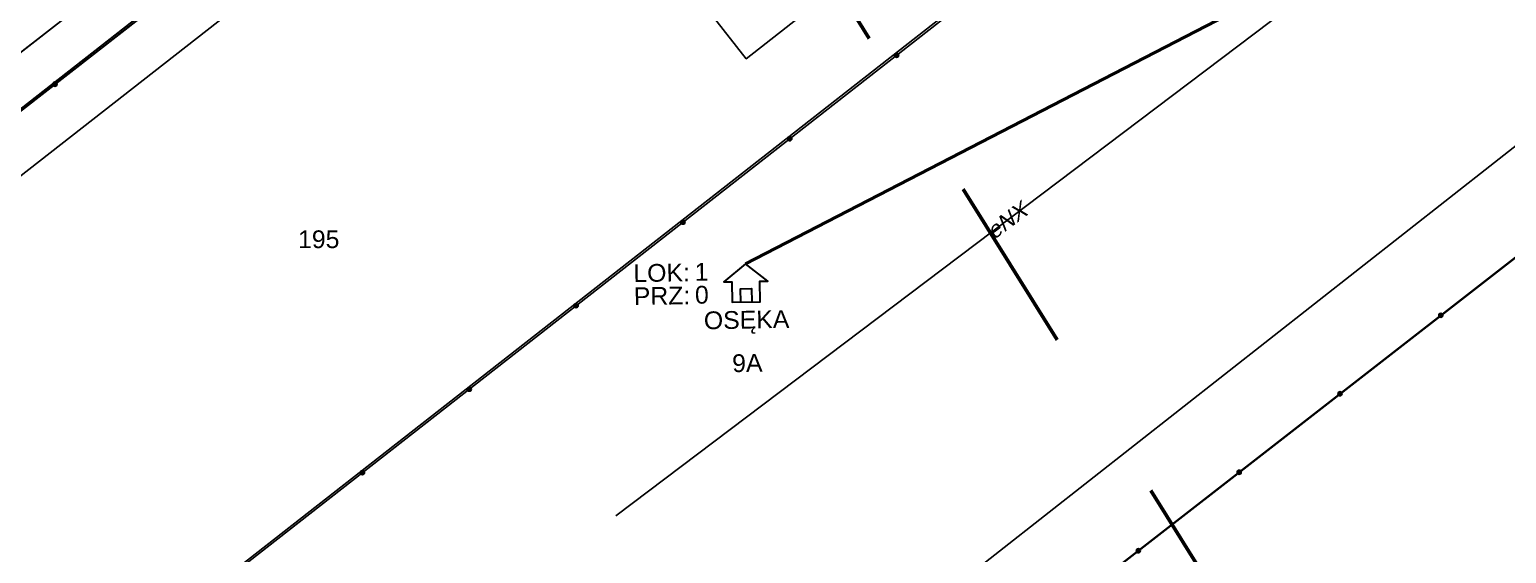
# Model space of a CAD drawing. Header units: metres. Extents: x 7542702 to 7555152, y 5804026 to 5815503.
# Drawn here: x 7544368 to 7544451.2, y 5807884.5 to 5807914 of the extents above; entities that cross this region are included whole.
import ezdxf
from ezdxf import colors
from ezdxf.entities.mleader import LeaderData, LeaderLine
from ezdxf.enums import TextEntityAlignment as Align
from ezdxf.math import Vec2, Vec3

# ---------------------------------------------------------------- set-up
doc = ezdxf.new("R2010")
doc.units = ezdxf.units.M
doc.linetypes.add('4001', pattern=[0])
doc.linetypes.add('4002', pattern=[2, 1, -1])
doc.layers.add('!tele', color=30, linetype='Continuous', lineweight=50, plot=False)
for name, color, linetype, lineweight in [('!trafo', 6, '4002', 50), ('_KABEL_ABONENCKI_NAPOWIETRZNY', 104, 'Continuous', 50), ('_PA_OPCJONALNE', 1, 'Continuous', 30)]:
    doc.layers.add(name, color=color, linetype=linetype, lineweight=lineweight)
for name, color, linetype in [('_MM opisy', 7, 'Continuous'), ('_MM slupy', 5, 'Continuous'), ('Budynki', 7, 'Continuous'), ('Dzialki', 165, 'Continuous'), ('Ogrodzenia', 184, 'Continuous'), ('Uz_Energia', 1, 'Continuous')]:
    doc.layers.add(name, color=color, linetype=linetype)
doc.styles.add('DYN_DIM', font='arial.ttf')
doc.styles.get("Standard").update_dxf_attribs({"font": 'arial.ttf'})

# ---------------------------------------------------------------- blocks, each defined once
blk = doc.blocks.new('1281')
at = {"layer": 'Ogrodzenia', "color": 184, "linetype": 'Continuous'}
for radius in [0.24, 0.16, 0.08]:
    blk.add_circle((0, 0), radius, dxfattribs=at)
blk = doc.blocks.new('ADRES')
for points in [[(0.788, -2.148), (0.788, -2.148), (0.788, -0.992), (1.24, -0.992), (0, 0), (-1.24, -0.992), (-0.788, -0.992), (-0.788, -2.148), (0.788, -2.148), (0.788, -2.148)], [(-0.308, -2.148), (-0.308, -1.401), (0.308, -1.401), (0.308, -2.148)]]:
    blk.add_lwpolyline(points)
at = {"color": 212, "insert": (-3.147, -0.425), "char_height": 1, "width": 1e-16, "attachment_point": 6}
blk.add_mtext('LOK:  ', dxfattribs=at)
at = {"color": 4, "insert": (-3.147, -1.715), "char_height": 1, "width": 1e-16, "attachment_point": 6}
blk.add_mtext('PRZ: ', dxfattribs=at)
at = {"color": 7}
for tag, flags, p in [('ID_OBSZARU', 13, (29.072, 23.058)), ('WOJEWODZTWO', 13, (23.292, 19.95)), ('POWIAT', 13, (29.072, 18.509)), ('GMINA', 13, (29.072, 16.798)), ('TERC', 13, (29.072, 15.222)), ('SIMC', 13, (29.072, 13.421)), ('ULIC', 13, (29.072, 11.763)), ('SZEROKOSC_GEOGRAFICZNA', 13, (18.709, 10.184)), ('DLUGOSC_GEOGRAFICZNA', 13, (29.072, 8.247)), ('KATEGORIA_STAWKI_JEDNOSTKOWEJ_100', 13, (29.072, 4.774)), ('KWOTA_STAWKI_JEDNOSTKOWEJ_100', 13, (29.072, 2.893)), ('DOFINANSOWANIE_95', 13, (29.072, 0.866)), ('MIEJSCOWOSC', 12, (0, -3.645)), ('ULICA', 12, (0, -4.879)), ('NR_PORZADKOWY', 12, (0, -6.087))]:
    blk.add_attdef(tag, text='', height=1, dxfattribs=dict(at, flags=flags)).set_placement(p, align=Align.CENTER)
at = {"color": 1}
for tag, flags, p in [('ID_PA', 5, (29.072, 21.572)), ('RODZAJ_OBIEKTU', 5, (29.072, 6.626)), ('ZAPAS', 13, (29.072, -2.621))]:
    blk.add_attdef(tag, text='', height=1, dxfattribs=dict(at, flags=flags)).set_placement(p, align=Align.CENTER)
at = {"color": 212, "flags": 12}
blk.add_attdef('LICZBA_LOKALI', text='', height=1, dxfattribs=at).set_placement((-2.883, -0.425), align=Align.MIDDLE_LEFT)
at = {"color": 150, "flags": 12}
for tag, p in [('MUFA', (1.783, -0.925)), ('NUMER_WLOKNA', (1.859, -2.195))]:
    blk.add_attdef(tag, p, '', height=1, dxfattribs=at)
at = {"color": 7, "style": 'DYN_DIM', "flags": 13}
blk.add_attdef('ODC_FUNKCJONALNY', text='', height=1, dxfattribs=at).set_placement((29.072, -1.007), align=Align.CENTER)
at = {"color": 4, "flags": 12}
blk.add_attdef('LICZBA_SED_W_DANYM_PA', text='', height=1, dxfattribs=at).set_placement((-2.883, -1.715), align=Align.MIDDLE_LEFT)
blk = doc.blocks.new('ZN')
at = {"layer": '_MM slupy', "transparency": 33554687}
h = blk.add_hatch(color=256, dxfattribs=at)
h.dxf.hatch_style = 1
h.paths.add_polyline_path([(0, -0.857), (0, 0.857, 1)])
at = {"layer": '_MM slupy'}
blk.add_circle((0, 0), 0.857, dxfattribs=at)
blk = doc.blocks.new('q')
at = {"layer": '_MM slupy'}
blk.add_blockref('ZN', (0, 0), dxfattribs=at)
at = {"layer": '_MM opisy'}
ml = blk.add_multileader_mtext('Standard', dxfattribs=at)
ml.set_content('\\pxql;słup nN\\PP-10/ZN', color=256)
ml.set_leader_properties()
ml.build(insert=Vec2(0, 0))
ml.multileader.update_dxf_attribs({"has_text_frame": 1, "text_left_attachment_type": 5, "text_right_attachment_type": 5, "dogleg_length": 1, "arrow_head_size": 1})
ctx = ml.context
ctx.base_point, ctx.char_height, ctx.arrow_head_size, ctx.landing_gap_size, ctx.plane_origin = Vec3(3.754, 5.901), 2, 1, 1, Vec3(1.717, -1.42)
ctx.left_attachment, ctx.right_attachment = 5, 5
notes = []
notes.append((ctx, [(0, (1, 1, 0), (2.754, 5.901), (1, 0), 1, [(0, [(0, 0), (2.754, 5.901)], 0, [])])]))
ctx.mtext.insert, ctx.mtext.flow_direction = Vec3(4.754, 11.703), 5
ctx.mtext.has_bg_fill, ctx.mtext.bg_color, ctx.mtext.bg_scale_factor, ctx.mtext.bg_transparency, ctx.mtext.use_window_bg_color = 1, -1023410175, 1, 0, 1
for ctx, leaders in notes:
    for number, flags, end, landing, length, lines in leaders:
        leader = LeaderData()
        leader.index, (leader.has_last_leader_line, leader.has_dogleg_vector, leader.attachment_direction) = number, flags
        leader.last_leader_point, leader.dogleg_vector, leader.dogleg_length = Vec3(end), Vec3(landing), length
        for number, points, colour, breaks in lines:
            line = LeaderLine()
            line.index, line.vertices, line.color, line.breaks = number, Vec3.list(points), colors.encode_raw_color(colour), breaks
            leader.lines.append(line)
        ctx.leaders.append(leader)

msp = doc.modelspace()

# ---------------------------------------------------------------- linework, layer by layer
at = {"layer": '!trafo', "ltscale": 10}
msp.add_lwpolyline([(7544082.131, 5808448.383), (7544167.592, 5808501.428), (7544481.875, 5807987.868), (7544782.882, 5807592.579), (7544936.528, 5807377.474), (7545050.365, 5807475.249), (7545086.682, 5807419.378), (7544929.647, 5807282.214), (7544686.607, 5807553.19), (7544696.165, 5807510.338), (7544647.976, 5807511.037), (7544607.689, 5807611.156), (7544447.059, 5807862.577)], close=True, dxfattribs=at)
at = {"layer": '_KABEL_ABONENCKI_NAPOWIETRZNY'}
msp.add_lwpolyline([(7544408.366, 5807900.801), (7544444.7, 5807919.58)], dxfattribs=at)
at = {"layer": 'Budynki', "color": 7, "linetype": '4001'}
msp.add_polyline3d([(7544419.23, 5807920.86, 123.74), (7544408.4, 5807912.36, 123.114), (7544401.59, 5807921.08, 123.385), (7544405.15, 5807923.87, 122.845), (7544405.57, 5807923.4, 123.099), (7544407.8, 5807925.2, 0), (7544407.44, 5807925.66, 123.548), (7544409.04, 5807926.91, 0), (7544407.5, 5807928.88, 0), (7544410.89, 5807931.52, 124.439), (7544419.23, 5807920.86, 123.74)], dxfattribs=at)
at = {"layer": 'Dzialki'}
for p, q in [((7544351.64, 5807897.13), (7544424.31, 5807953.94)), ((7544424.31, 5807953.94), (7544351.64, 5807897.13)), ((7544349.88, 5807891.97), (7544426.1, 5807951.54)), ((7544426.1, 5807951.54), (7544349.88, 5807891.97)), ((7544441.16, 5807931.71), (7544340.31, 5807852.84)), ((7544340.31, 5807852.84), (7544441.16, 5807931.71)), ((7544382.56, 5807924.39), (7544347.89, 5807897.49)), ((7544347.89, 5807897.49), (7544382.56, 5807924.39)), ((7544353.81, 5807830.51), (7544456.63, 5807911.3)), ((7544456.63, 5807911.3), (7544353.81, 5807830.51)), ((7544402.09, 5807862.52), (7544459.65, 5807907.31)), ((7544459.65, 5807907.31), (7544402.09, 5807862.52))]:
    msp.add_line(p, q, dxfattribs=at)
at = {"layer": 'Ogrodzenia', "color": 184, "linetype": '4001'}
for p, q in [((7544351.66, 5807897.06), (7544399.11, 5807934.05)), ((7544351.67, 5807897.04, 122.715), (7544399.11, 5807934.05, 123.299)), ((7544440.94, 5807931.38, 123.478), (7544356.69, 5807865.51, 120.959)), ((7544458.89, 5807906.75, 124.199), (7544402.09, 5807862.52, 123.281))]:
    msp.add_line(p, q, dxfattribs=at)
at = {"layer": 'Uz_Energia', "color": 1, "linetype": '4001'}
msp.add_line((7544444.7, 5807919.58, 123.716), (7544401.06, 5807886.6), dxfattribs=at)

# ---------------------------------------------------------------- block references
at = {"layer": '_PA_OPCJONALNE'}
ref = msp.add_blockref('ADRES', (7544408.366, 5807900.801), dxfattribs=dict(at, rotation=1))
ref.add_attrib('MIEJSCOWOSC', 'OSĘKA', dxfattribs={"layer": '0', "color": 7, "height": 1, "rotation": 1, "flags": 12}).set_placement((7544408.43, 5807897.156), align=Align.CENTER)
ref.add_attrib('NR_PORZADKOWY', '9A', dxfattribs={"layer": '0', "color": 7, "height": 1, "rotation": 1, "flags": 12}).set_placement((7544408.472, 5807894.714), align=Align.CENTER)
ref.add_attrib('LICZBA_LOKALI', '1', (7544405.5, 5807899.845), dxfattribs={"layer": '0', "color": 212, "height": 1, "rotation": 1, "flags": 12})
ref.add_attrib('LICZBA_SED_W_DANYM_PA', '0', (7544405.522, 5807898.555), dxfattribs={"layer": '0', "color": 4, "height": 1, "rotation": 1, "flags": 12})
at = {"layer": 'Ogrodzenia', "color": 184, "xscale": 0.5, "yscale": 0.5, "zscale": 0.5}
for p in [(7544416.869, 5807912.56), (7544369.454, 5807910.931), (7544369.46, 5807910.919), (7544410.851, 5807907.855), (7544404.833, 5807903.15), (7544398.815, 5807898.445), (7544447.53, 5807897.904), (7544392.797, 5807893.74), (7544441.85, 5807893.481), (7544386.779, 5807889.035), (7544436.17, 5807889.058), (7544430.49, 5807884.635)]:
    msp.add_blockref('1281', p, dxfattribs=at)

# ---------------------------------------------------------------- texts
at = {"layer": 'Dzialki'}
msp.add_text('195', height=1, dxfattribs=at).set_placement((7544383.155, 5807901.69))
at = {"layer": 'Uz_Energia', "color": 1, "oblique": 15}
msp.add_text('eNX', height=0.9, rotation=36.53754, dxfattribs=at).set_placement((7544422.348, 5807902.136))

# ---------------------------------------------------------------- next in the draw order: block references
at = {"layer": '!tele', "rotation": 306.2349583971088}
msp.add_blockref('q', (7544444.7, 5807919.58), dxfattribs=at)

doc.saveas('drawing.dxf')
